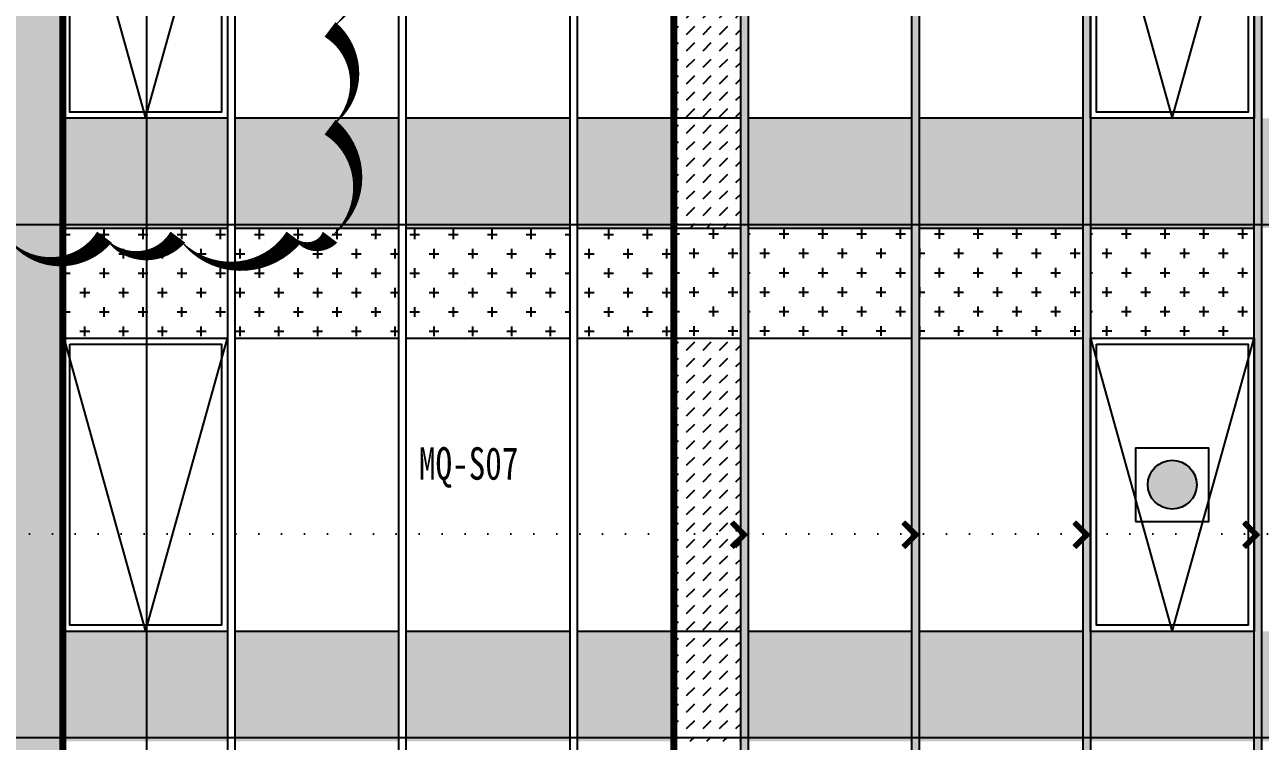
# Model space of a CAD drawing. Extents: x -863035 to 270371, y -8918 to 240488.
# Drawn here: x -353077 to -342968, y 156126 to 161991 of the extents above; entities that cross this region are included whole.
import ezdxf

# ---------------------------------------------------------------- set-up
doc = ezdxf.new("R2010")
doc.units = 0
doc.header["$LTSCALE"] = 1000
doc.header["$MEASUREMENT"] = 0
doc.linetypes.add('109-34 轴网$0$L1$0$$AUDIT_BAD_LTYPE1', pattern=[0])
doc.linetypes.add('DOT2', pattern=[0.125, 0, -0.125])
for name, color, linetype in [('01-标注_符号', 200, 'Continuous'), ('05-填充_156', 156, 'Continuous'), ('05-填充_18', 18, 'Continuous'), ('05-填充_天正', 26, 'Continuous'), ('A-C_窗', 140, 'Continuous'), ('A-SE-MAT', 9, 'Continuous'), ('D_铝板', 181, 'Continuous'), ('E-立面', 255, 'Continuous'), ('E-立面轮廓', 241, 'Continuous')]:
    doc.layers.add(name, color=color, linetype=linetype)
doc.layers.add('04-不打印_辅助线', color=165, linetype='Continuous', plot=False)
doc.layers.add('DIM_MODI', color=6, linetype='Continuous', plot=False)
doc.styles.add('_TCH_LABEL', font='', dxfattribs={"width": 0.75})
doc.styles.add('logo-3', font='', dxfattribs={"width": 0.8})
doc.styles.get('_TCH_LABEL').set_extended_font_data('SimSun')
doc.styles.get('logo-3').set_extended_font_data('SimSun')
doc.dimstyles.new('副本 ISO-1', dxfattribs={"dimtxt": 2.5, "dimasz": 1.5, "dimexe": 1.25, "dimexo": 0.625, "dimtad": 1, "dimdec": 0, "dimtxsty": 'logo-3', "dimblk": 'ARCHTICK', "dimcen": 2.5, "dimdle": 1, "dimadec": 0, "dimazin": 0, "dimtfac": 1, "dimtdec": 0, "dimtix": 1, "dimtmove": 0, "dimatfit": 3, "dimldrblk": 'AR', "dimfxl": 0, "dimarcsym": 0})
pattern_1 = [(0, (-479618.61, -68320.96), (158.75, 158.75), [79.375, -238.125]), (90, (-479578.92, -68360.65), (-158.75, 158.75), [79.375, -238.125])]

# ---------------------------------------------------------------- blocks, each defined once
blk = doc.blocks.new('消防救援窗口标志')
at = {"layer": 'A-SE-MAT'}
h = blk.add_hatch(color=1, dxfattribs=at)
h.dxf.hatch_style = 1
edge = h.paths.add_edge_path()
edge.add_arc((1413360, -341824), 200, 0, 360)
at = {"layer": 'A-SE-MAT', "color": 1}
blk.add_lwpolyline([(1413060, -342124), (1413660, -342124), (1413660, -341524), (1413060, -341524)], close=True, dxfattribs=at)
blk.add_circle((1413360, -341824), 200, dxfattribs=at)
blk = doc.blocks.new('*U23')
at = {"layer": '05-填充_18'}
h = blk.add_hatch(color=256, dxfattribs=at)
h.dxf.hatch_style = 1
h.paths.add_polyline_path([(60, -15050), (0, -15050), (0, 310), (60, 310)])
blk.add_lwpolyline([(60, -15050), (0, -15050), (0, 310), (60, 310)], close=True)
blk = doc.blocks.new('A$C2DDF4F07')
at = {"layer": 'A-C_窗'}
for points in [[(0, 2400), (1340, 2400), (1340, 0), (0, 0)], [(50, 2350), (1290, 2350), (1290, 50), (50, 50)]]:
    blk.add_lwpolyline(points, close=True, dxfattribs=at)
blk.add_lwpolyline([(0, 2400), (670, 0), (1340, 2400)], dxfattribs=at)
blk = doc.blocks.new('_ArchTick')
at = {"color": 0, "linetype": 'ByBlock', "const_width": 0.4}
blk.add_lwpolyline([(-0.5, -0.5), (0.5, 0.5)], dxfattribs=at)
blk = doc.blocks.new('*X7')
at = {"color": 0}
for p, q in [((-1012.3116, 1692.7221), (-1012.3116, 1692.7226)), ((-1012.3115, 1692.7227), (-1012.2838, 1692.7227)), ((-1012.3111, 1692.7217), (-1012.2828, 1692.7217)), ((-1012.3106, 1692.7211), (-1012.3106, 1692.7236)), ((-1012.3105, 1692.7237), (-1012.2848, 1692.7237)), ((-1012.3101, 1692.7207), (-1012.2818, 1692.7207)), ((-1012.3096, 1692.7201), (-1012.3096, 1692.7246)), ((-1012.3095, 1692.7247), (-1012.2858, 1692.7247)), ((-1012.3091, 1692.7197), (-1012.2808, 1692.7197)), ((-1012.3086, 1692.7191), (-1012.3086, 1692.7256)), ((-1012.3085, 1692.7257), (-1012.2868, 1692.7257)), ((-1012.3081, 1692.7187), (-1012.2798, 1692.7187)), ((-1012.3076, 1692.7181), (-1012.3076, 1692.7266)), ((-1012.3075, 1692.7267), (-1012.2878, 1692.7267)), ((-1012.3071, 1692.7177), (-1012.2788, 1692.7177)), ((-1012.3066, 1692.7171), (-1012.3066, 1692.7276)), ((-1012.3065, 1692.7277), (-1012.2888, 1692.7277)), ((-1012.3061, 1692.7167), (-1012.2778, 1692.7167)), ((-1012.3056, 1692.7161), (-1012.3056, 1692.7286)), ((-1012.3055, 1692.7287), (-1012.2898, 1692.7287)), ((-1012.3051, 1692.7157), (-1012.2768, 1692.7157)), ((-1012.3046, 1692.7151), (-1012.3046, 1692.7296)), ((-1012.3045, 1692.7297), (-1012.2908, 1692.7297)), ((-1012.3041, 1692.7147), (-1012.2758, 1692.7147)), ((-1012.3036, 1692.7141), (-1012.3036, 1692.7306)), ((-1012.3035, 1692.7307), (-1012.2918, 1692.7307)), ((-1012.3031, 1692.7137), (-1012.2748, 1692.7137)), ((-1012.3026, 1692.7131), (-1012.3026, 1692.7316)), ((-1012.3025, 1692.7317), (-1012.2928, 1692.7317)), ((-1012.3021, 1692.7127), (-1012.2738, 1692.7127)), ((-1012.3016, 1692.7121), (-1012.3016, 1692.7326)), ((-1012.3015, 1692.7327), (-1012.2938, 1692.7327)), ((-1012.3011, 1692.7117), (-1012.2728, 1692.7117)), ((-1012.3006, 1692.7111), (-1012.3006, 1692.7336)), ((-1012.3005, 1692.7337), (-1012.2948, 1692.7337)), ((-1012.3001, 1692.7107), (-1012.2718, 1692.7107)), ((-1012.2996, 1692.7101), (-1012.2996, 1692.7346)), ((-1012.2995, 1692.7347), (-1012.2958, 1692.7347)), ((-1012.2991, 1692.7097), (-1012.2708, 1692.7097)), ((-1012.2986, 1692.7091), (-1012.2986, 1692.7356)), ((-1012.2985, 1692.7357), (-1012.2968, 1692.7357)), ((-1012.2981, 1692.7087), (-1012.2698, 1692.7087)), ((-1012.2976, 1692.7081), (-1012.2976, 1692.7364)), ((-1012.2971, 1692.7077), (-1012.2688, 1692.7077)), ((-1012.2966, 1692.7071), (-1012.2966, 1692.7354)), ((-1012.2961, 1692.7067), (-1012.2678, 1692.7067)), ((-1012.2956, 1692.7061), (-1012.2956, 1692.7344)), ((-1012.2951, 1692.7057), (-1012.2668, 1692.7057)), ((-1012.2946, 1692.7051), (-1012.2946, 1692.7334)), ((-1012.2941, 1692.7047), (-1012.2658, 1692.7047)), ((-1012.2936, 1692.7041), (-1012.2936, 1692.7324)), ((-1012.2931, 1692.7037), (-1012.2648, 1692.7037)), ((-1012.2926, 1692.7031), (-1012.2926, 1692.7314)), ((-1012.2921, 1692.7027), (-1012.2638, 1692.7027)), ((-1012.2916, 1692.7021), (-1012.2916, 1692.7304)), ((-1012.2911, 1692.7017), (-1012.2628, 1692.7017)), ((-1012.2906, 1692.7011), (-1012.2906, 1692.7294)), ((-1012.2901, 1692.7007), (-1012.2618, 1692.7007)), ((-1012.2896, 1692.7001), (-1012.2896, 1692.7284)), ((-1012.2891, 1692.6997), (-1012.2608, 1692.6997)), ((-1012.2886, 1692.6991), (-1012.2886, 1692.7274)), ((-1012.2881, 1692.6987), (-1012.2598, 1692.6987)), ((-1012.2876, 1692.6981), (-1012.2876, 1692.7264)), ((-1012.2871, 1692.6977), (-1012.2588, 1692.6977)), ((-1012.2866, 1692.6971), (-1012.2866, 1692.7254)), ((-1012.2861, 1692.6967), (-1012.2578, 1692.6967)), ((-1012.2856, 1692.6961), (-1012.2856, 1692.7244)), ((-1012.2851, 1692.6957), (-1012.2568, 1692.6957)), ((-1012.2846, 1692.6951), (-1012.2846, 1692.7234)), ((-1012.2841, 1692.6947), (-1012.2558, 1692.6947)), ((-1012.2836, 1692.6941), (-1012.2836, 1692.7224)), ((-1012.2831, 1692.6937), (-1012.2548, 1692.6937)), ((-1012.2826, 1692.6931), (-1012.2826, 1692.7214)), ((-1012.2821, 1692.6927), (-1012.2538, 1692.6927)), ((-1012.2816, 1692.6921), (-1012.2816, 1692.7204)), ((-1012.2811, 1692.6917), (-1012.2528, 1692.6917)), ((-1012.2806, 1692.6911), (-1012.2806, 1692.7194)), ((-1012.2801, 1692.6907), (-1012.2518, 1692.6907)), ((-1012.2796, 1692.6901), (-1012.2796, 1692.7184)), ((-1012.2791, 1692.6897), (-1012.2508, 1692.6897)), ((-1012.2786, 1692.6891), (-1012.2786, 1692.7174)), ((-1012.2781, 1692.6887), (-1012.2498, 1692.6887)), ((-1012.2776, 1692.6881), (-1012.2776, 1692.7164)), ((-1012.2771, 1692.6877), (-1012.2488, 1692.6877)), ((-1012.2766, 1692.6871), (-1012.2766, 1692.7154)), ((-1012.2761, 1692.6867), (-1012.2478, 1692.6867)), ((-1012.2756, 1692.6861), (-1012.2756, 1692.7144)), ((-1012.2751, 1692.6857), (-1012.2468, 1692.6857)), ((-1012.2746, 1692.6851), (-1012.2746, 1692.7134)), ((-1012.2741, 1692.6847), (-1012.2458, 1692.6847)), ((-1012.2736, 1692.6841), (-1012.2736, 1692.7124)), ((-1012.2726, 1692.6831), (-1012.2726, 1692.7114)), ((-1012.2716, 1692.6821), (-1012.2716, 1692.7104)), ((-1012.2706, 1692.6811), (-1012.2706, 1692.7094)), ((-1012.2696, 1692.6801), (-1012.2696, 1692.7084)), ((-1012.2686, 1692.6791), (-1012.2686, 1692.7074)), ((-1012.2676, 1692.6781), (-1012.2676, 1692.7064)), ((-1012.2666, 1692.6771), (-1012.2666, 1692.7054)), ((-1012.2656, 1692.6761), (-1012.2656, 1692.7044)), ((-1012.2646, 1692.6751), (-1012.2646, 1692.7034)), ((-1012.2636, 1692.6741), (-1012.2636, 1692.7024)), ((-1012.2626, 1692.6731), (-1012.2626, 1692.7014)), ((-1012.2616, 1692.6721), (-1012.2616, 1692.7004)), ((-1012.2606, 1692.6711), (-1012.2606, 1692.6994)), ((-1012.2596, 1692.6701), (-1012.2596, 1692.6984)), ((-1012.2586, 1692.6424), (-1012.2586, 1692.6974)), ((-1012.2576, 1692.6434), (-1012.2576, 1692.6964)), ((-1012.2566, 1692.6444), (-1012.2566, 1692.6954)), ((-1012.2556, 1692.6454), (-1012.2556, 1692.6944)), ((-1012.2546, 1692.6464), (-1012.2546, 1692.6934)), ((-1012.2536, 1692.6474), (-1012.2536, 1692.6924)), ((-1012.2526, 1692.6484), (-1012.2526, 1692.6914)), ((-1012.2516, 1692.6494), (-1012.2516, 1692.6904)), ((-1012.2506, 1692.6504), (-1012.2506, 1692.6894)), ((-1012.2496, 1692.6514), (-1012.2496, 1692.6884)), ((-1012.2486, 1692.6524), (-1012.2486, 1692.6874)), ((-1012.2476, 1692.6534), (-1012.2476, 1692.6864)), ((-1012.2466, 1692.6544), (-1012.2466, 1692.6854)), ((-1012.2456, 1692.6554), (-1012.2456, 1692.6844)), ((-1012.3076, 1692.6217), (-1012.2793, 1692.6217)), ((-1012.3076, 1692.6132), (-1012.3076, 1692.6217)), ((-1012.3066, 1692.6227), (-1012.2783, 1692.6227)), ((-1012.3066, 1692.6122), (-1012.3066, 1692.6227)), ((-1012.3056, 1692.6237), (-1012.2773, 1692.6237)), ((-1012.3056, 1692.6112), (-1012.3056, 1692.6237)), ((-1012.3046, 1692.6247), (-1012.2763, 1692.6247)), ((-1012.3046, 1692.6102), (-1012.3046, 1692.6247)), ((-1012.3036, 1692.6257), (-1012.2753, 1692.6257)), ((-1012.3036, 1692.6092), (-1012.3036, 1692.6257)), ((-1012.3026, 1692.6267), (-1012.2743, 1692.6267)), ((-1012.3026, 1692.6082), (-1012.3026, 1692.6267)), ((-1012.3016, 1692.6277), (-1012.2733, 1692.6277)), ((-1012.3016, 1692.6072), (-1012.3016, 1692.6277)), ((-1012.3006, 1692.6287), (-1012.2723, 1692.6287)), ((-1012.3006, 1692.6062), (-1012.3006, 1692.6287)), ((-1012.2996, 1692.6297), (-1012.2713, 1692.6297)), ((-1012.2996, 1692.6052), (-1012.2996, 1692.6297)), ((-1012.2986, 1692.6307), (-1012.2703, 1692.6307)), ((-1012.2986, 1692.6042), (-1012.2986, 1692.6307)), ((-1012.2976, 1692.6317), (-1012.2693, 1692.6317)), ((-1012.2976, 1692.6034), (-1012.2976, 1692.6317)), ((-1012.2966, 1692.6327), (-1012.2683, 1692.6327)), ((-1012.2966, 1692.6044), (-1012.2966, 1692.6327)), ((-1012.2956, 1692.6337), (-1012.2673, 1692.6337)), ((-1012.2956, 1692.6054), (-1012.2956, 1692.6337)), ((-1012.2946, 1692.6347), (-1012.2663, 1692.6347)), ((-1012.2946, 1692.6064), (-1012.2946, 1692.6347)), ((-1012.2936, 1692.6357), (-1012.2653, 1692.6357)), ((-1012.2936, 1692.6074), (-1012.2936, 1692.6357)), ((-1012.2926, 1692.6367), (-1012.2643, 1692.6367)), ((-1012.2926, 1692.6084), (-1012.2926, 1692.6367)), ((-1012.2916, 1692.6377), (-1012.2633, 1692.6377)), ((-1012.2916, 1692.6094), (-1012.2916, 1692.6377)), ((-1012.2906, 1692.6387), (-1012.2623, 1692.6387)), ((-1012.2906, 1692.6104), (-1012.2906, 1692.6387)), ((-1012.2896, 1692.6397), (-1012.2613, 1692.6397)), ((-1012.2896, 1692.6114), (-1012.2896, 1692.6397)), ((-1012.2886, 1692.6407), (-1012.2603, 1692.6407)), ((-1012.2886, 1692.6124), (-1012.2886, 1692.6407)), ((-1012.2876, 1692.6417), (-1012.2593, 1692.6417)), ((-1012.2876, 1692.6134), (-1012.2876, 1692.6417)), ((-1012.2866, 1692.6427), (-1012.2583, 1692.6427)), ((-1012.2866, 1692.6144), (-1012.2866, 1692.6427)), ((-1012.2856, 1692.6437), (-1012.2573, 1692.6437)), ((-1012.2856, 1692.6154), (-1012.2856, 1692.6437)), ((-1012.2846, 1692.6447), (-1012.2563, 1692.6447)), ((-1012.2846, 1692.6164), (-1012.2846, 1692.6447)), ((-1012.2836, 1692.6457), (-1012.2553, 1692.6457)), ((-1012.2836, 1692.6174), (-1012.2836, 1692.6457)), ((-1012.2826, 1692.6467), (-1012.2543, 1692.6467)), ((-1012.2826, 1692.6184), (-1012.2826, 1692.6467)), ((-1012.2816, 1692.6477), (-1012.2533, 1692.6477)), ((-1012.2816, 1692.6194), (-1012.2816, 1692.6477)), ((-1012.2806, 1692.6487), (-1012.2523, 1692.6487)), ((-1012.2806, 1692.6204), (-1012.2806, 1692.6487)), ((-1012.2796, 1692.6497), (-1012.2513, 1692.6497)), ((-1012.2796, 1692.6214), (-1012.2796, 1692.6497)), ((-1012.2786, 1692.6507), (-1012.2503, 1692.6507)), ((-1012.2786, 1692.6224), (-1012.2786, 1692.6507)), ((-1012.2776, 1692.6517), (-1012.2493, 1692.6517)), ((-1012.2776, 1692.6234), (-1012.2776, 1692.6517)), ((-1012.2766, 1692.6527), (-1012.2483, 1692.6527)), ((-1012.2766, 1692.6244), (-1012.2766, 1692.6527)), ((-1012.2756, 1692.6537), (-1012.2473, 1692.6537)), ((-1012.2756, 1692.6254), (-1012.2756, 1692.6537)), ((-1012.2746, 1692.6547), (-1012.2463, 1692.6547)), ((-1012.2746, 1692.6264), (-1012.2746, 1692.6547)), ((-1012.2736, 1692.6557), (-1012.2453, 1692.6557)), ((-1012.2736, 1692.6274), (-1012.2736, 1692.6557)), ((-1012.2731, 1692.6837), (-1012.2448, 1692.6837)), ((-1012.2726, 1692.6567), (-1012.2443, 1692.6567)), ((-1012.2726, 1692.6284), (-1012.2726, 1692.6567)), ((-1012.2721, 1692.6827), (-1012.2438, 1692.6827)), ((-1012.2716, 1692.6577), (-1012.2433, 1692.6577)), ((-1012.2716, 1692.6294), (-1012.2716, 1692.6577)), ((-1012.2711, 1692.6817), (-1012.2428, 1692.6817)), ((-1012.2706, 1692.6587), (-1012.2423, 1692.6587)), ((-1012.2706, 1692.6304), (-1012.2706, 1692.6587)), ((-1012.2701, 1692.6807), (-1012.2418, 1692.6807)), ((-1012.2696, 1692.6597), (-1012.2413, 1692.6597)), ((-1012.2696, 1692.6314), (-1012.2696, 1692.6597)), ((-1012.2691, 1692.6797), (-1012.2408, 1692.6797)), ((-1012.2686, 1692.6607), (-1012.2403, 1692.6607)), ((-1012.2686, 1692.6324), (-1012.2686, 1692.6607)), ((-1012.2681, 1692.6787), (-1012.2398, 1692.6787)), ((-1012.2676, 1692.6617), (-1012.2393, 1692.6617)), ((-1012.2676, 1692.6334), (-1012.2676, 1692.6617)), ((-1012.2671, 1692.6777), (-1012.2388, 1692.6777)), ((-1012.2666, 1692.6627), (-1012.2383, 1692.6627)), ((-1012.2666, 1692.6344), (-1012.2666, 1692.6627)), ((-1012.2661, 1692.6767), (-1012.2378, 1692.6767)), ((-1012.2656, 1692.6637), (-1012.2373, 1692.6637)), ((-1012.2656, 1692.6354), (-1012.2656, 1692.6637)), ((-1012.2651, 1692.6757), (-1012.2368, 1692.6757)), ((-1012.2646, 1692.6647), (-1012.2363, 1692.6647)), ((-1012.2646, 1692.6364), (-1012.2646, 1692.6647)), ((-1012.2641, 1692.6747), (-1012.2358, 1692.6747)), ((-1012.2636, 1692.6657), (-1012.2353, 1692.6657)), ((-1012.2636, 1692.6374), (-1012.2636, 1692.6657)), ((-1012.2631, 1692.6737), (-1012.2348, 1692.6737)), ((-1012.2626, 1692.6667), (-1012.2343, 1692.6667)), ((-1012.2626, 1692.6384), (-1012.2626, 1692.6667)), ((-1012.2621, 1692.6727), (-1012.2338, 1692.6727)), ((-1012.2616, 1692.6677), (-1012.2333, 1692.6677)), ((-1012.2616, 1692.6394), (-1012.2616, 1692.6677)), ((-1012.2611, 1692.6717), (-1012.2328, 1692.6717)), ((-1012.2606, 1692.6687), (-1012.2323, 1692.6687)), ((-1012.2606, 1692.6404), (-1012.2606, 1692.6687)), ((-1012.2601, 1692.6707), (-1012.2318, 1692.6707)), ((-1012.2596, 1692.6697), (-1012.2313, 1692.6697)), ((-1012.2596, 1692.6414), (-1012.2596, 1692.6697)), ((-1012.2446, 1692.6564), (-1012.2446, 1692.6834)), ((-1012.2436, 1692.6574), (-1012.2436, 1692.6824)), ((-1012.2426, 1692.6584), (-1012.2426, 1692.6814)), ((-1012.2416, 1692.6594), (-1012.2416, 1692.6804)), ((-1012.2406, 1692.6604), (-1012.2406, 1692.6794)), ((-1012.2396, 1692.6614), (-1012.2396, 1692.6784)), ((-1012.2386, 1692.6624), (-1012.2386, 1692.6774)), ((-1012.2376, 1692.6634), (-1012.2376, 1692.6764)), ((-1012.2366, 1692.6644), (-1012.2366, 1692.6754)), ((-1012.2356, 1692.6654), (-1012.2356, 1692.6744)), ((-1012.2346, 1692.6664), (-1012.2346, 1692.6734)), ((-1012.2336, 1692.6674), (-1012.2336, 1692.6724)), ((-1012.2326, 1692.6684), (-1012.2326, 1692.6714)), ((-1012.2316, 1692.6694), (-1012.2316, 1692.6704)), ((-1012.3116, 1692.6177), (-1012.2833, 1692.6177)), ((-1012.3116, 1692.6172), (-1012.3116, 1692.6177)), ((-1012.3111, 1692.6167), (-1012.2843, 1692.6167)), ((-1012.3106, 1692.6187), (-1012.2823, 1692.6187)), ((-1012.3106, 1692.6162), (-1012.3106, 1692.6187)), ((-1012.3101, 1692.6157), (-1012.2853, 1692.6157)), ((-1012.3096, 1692.6197), (-1012.2813, 1692.6197)), ((-1012.3096, 1692.6152), (-1012.3096, 1692.6197)), ((-1012.3091, 1692.6147), (-1012.2863, 1692.6147)), ((-1012.3086, 1692.6207), (-1012.2803, 1692.6207)), ((-1012.3086, 1692.6142), (-1012.3086, 1692.6207)), ((-1012.3081, 1692.6137), (-1012.2873, 1692.6137)), ((-1012.3071, 1692.6127), (-1012.2883, 1692.6127)), ((-1012.3061, 1692.6117), (-1012.2893, 1692.6117)), ((-1012.3051, 1692.6107), (-1012.2903, 1692.6107)), ((-1012.3041, 1692.6097), (-1012.2913, 1692.6097)), ((-1012.3031, 1692.6087), (-1012.2923, 1692.6087)), ((-1012.3021, 1692.6077), (-1012.2933, 1692.6077)), ((-1012.3011, 1692.6067), (-1012.2943, 1692.6067)), ((-1012.3001, 1692.6057), (-1012.2953, 1692.6057)), ((-1012.2991, 1692.6047), (-1012.2963, 1692.6047)), ((-1012.2981, 1692.6037), (-1012.2973, 1692.6037))]:
    blk.add_line(p, q, dxfattribs=at)
blk = doc.blocks.new('A-ARROW')
blk.add_lwpolyline([(0.0808, 0.0525), (0.0666, 0.0666), (0, 0), (0.0666, -0.0666), (0.0808, -0.0525), (0.0283, 0)], close=True)
at = {"rotation": 180}
blk.add_blockref('*X7', (-1012.2311, 1692.6699), dxfattribs=at)
blk = doc.blocks.new('AR')
at = {"xscale": -21.59999999986031, "yscale": 21.59999999999127, "zscale": 21.6, "rotation": 359.9999997162888}
blk.add_blockref('A-ARROW', (0, 0), dxfattribs=at)
blk = doc.blocks.new('jyhdrtjy')
at = {"layer": '05-填充_156'}
h = blk.add_hatch(dxfattribs=at)
h.set_pattern_fill('DASH', color=256, scale=100, angle=45)
h.set_pattern_definition([(45, (-481018.61, -64120.96), (1e-14, 134.703842), [95.25, -95.25])])
h.paths.add_polyline_path([(49297.8, -7548.3), (48727.8, -7548.3), (48727.8, -10848.3), (49297.8, -10848.3)])
h = blk.add_hatch(dxfattribs=at)
h.set_pattern_fill('CROSS', color=136, scale=100)
h.set_pattern_definition([(0, (396515.96, -176274.53), (158.75, 158.75), [79.375, -238.125]), (90, (396555.65, -176314.22), (-158.75, 158.75), [79.375, -238.125])])
h.paths.add_polyline_path([(45157.8, -10848.3), (46497.8, -10848.3), (46497.8, -11748.3), (45157.8, -11748.3)])
h.paths.add_polyline_path([(43757.8, -11748.3), (45097.8, -11748.3), (45097.8, -10848.3), (43757.8, -10848.3)])
h.paths.add_polyline_path([(46557.8, -11748.3), (47897.8, -11748.3), (47897.8, -10848.3), (46557.8, -10848.3)])
h.paths.add_polyline_path([(47957.8, -11748.3), (48727.8, -11748.3), (48727.8, -10848.3), (47957.8, -10848.3)])
h = blk.add_hatch(dxfattribs=at)
h.set_pattern_fill('CROSS', color=136, scale=100)
h.set_pattern_definition([(0, (-482418.61, -68320.96), (158.75, 158.75), [79.375, -238.125]), (90, (-482378.92, -68360.65), (-158.75, 158.75), [79.375, -238.125])])
h.paths.add_polyline_path([(49297.8, -10848.3), (48727.8, -10848.3), (48727.8, -11748.3), (49297.8, -11748.3)])
h = blk.add_hatch(dxfattribs=at)
h.set_pattern_fill('CROSS', color=136, scale=100)
h.set_pattern_definition(pattern_1)
h.paths.add_polyline_path([(50697.8, -10848.3), (49357.8, -10848.3), (49357.8, -11748.3), (50697.8, -11748.3)])
h = blk.add_hatch(dxfattribs=at)
h.set_pattern_fill('CROSS', color=136, scale=100)
h.set_pattern_definition(pattern_1)
h.paths.add_polyline_path([(52097.8, -10848.3), (50757.8, -10848.3), (50757.8, -11748.3), (52097.8, -11748.3)])
h = blk.add_hatch(dxfattribs=at)
h.set_pattern_fill('CROSS', color=136, scale=100)
h.set_pattern_definition([(0, (-476818.61, -68320.96), (158.75, 158.75), [79.375, -238.125]), (90, (-476778.92, -68360.65), (-158.75, 158.75), [79.375, -238.125])])
h.paths.add_polyline_path([(53497.8, -10848.3), (52157.8, -10848.3), (52157.8, -11748.3), (53497.8, -11748.3)])
h = blk.add_hatch(dxfattribs=at)
h.set_pattern_fill('DASH', color=256, scale=100, angle=45)
h.set_pattern_definition([(45, (-481018.61, -68320.96), (1e-14, 134.703842), [95.25, -95.25])])
h.paths.add_polyline_path([(49297.8, -11748.3), (48727.8, -11748.3), (48727.8, -15048.3), (49297.8, -15048.3)])
at = {"layer": '05-填充_18'}
h = blk.add_hatch(color=256, dxfattribs=at)
h.dxf.hatch_style = 1
h.paths.add_polyline_path([(43727.8, -5318.3), (43127.8, -5318.3), (43127.8, -20178.3), (43727.8, -20178.3)])
at = {"layer": '05-填充_天正'}
h = blk.add_hatch(dxfattribs=at)
h.set_pattern_fill('AR-CONC', color=256, scale=200)
h.set_pattern_definition([(50, (396515.96, -166974.53), (364.36934, -31.87817), [38.1, -419.1]), (355, (396515.96, -166974.53), (-70.48565, 382.1133), [30.48, -335.28]), (100.451, (396546.32, -166977.2), (293.885, 350.23338), [32.38, -356.18]), (46.1842, (396515.96, -166872.93), (542.1581, -84.08466), [57.15, -628.65]), (96.6356, (396561.14, -166879.94), (474.8085, 494.8511), [48.57, -534.27]), (351.184, (396515.96, -166872.93), (474.8092, 494.8502), [45.72, -502.92]), (21, (396566.76, -166898.33), (303.22976, -204.53104), [38.1, -419.1]), (326, (396566.76, -166898.33), (123.60406, 368.37593), [30.48, -335.28]), (71.4514, (396592.03, -166915.38), (426.83298, 163.84572), [32.38, -356.18]), (37.5, (396515.96, -166974.53), (6.177207, 169.110078), [0, -331.216, 0, -340.36, 0, -336.55]), (7.5, (396515.96, -166974.53), (133.639325, 200.36115), [0, -194.056, 0, -323.596, 0, -128.27]), (327.5, (396402.68, -166974.53), (271.18119, -11.45749), [0, -127, 0, -396.24, 0, -525.78]), (317.5, (396351.88, -166974.53), (296.25836, 50.85298), [0, -165.1, 0, -263.144, 0, -373.38])])
h.paths.add_polyline_path([(59157.8, -10848.3), (59927.8, -10848.3), (59927.8, -9948.3), (59157.8, -9948.3)])
h.paths.add_polyline_path([(57757.8, -10848.3), (59097.8, -10848.3), (59097.8, -9948.3), (57757.8, -9948.3)])
h.paths.add_polyline_path([(53557.8, -9948.3), (54897.8, -9948.3), (54897.8, -10848.3), (53557.8, -10848.3)])
h.paths.add_polyline_path([(52157.8, -10848.3), (53497.8, -10848.3), (53497.8, -9948.3), (52157.8, -9948.3)])
h.paths.add_polyline_path([(50757.8, -9948.3), (52097.8, -9948.3), (52097.8, -10848.3), (50757.8, -10848.3)])
h.paths.add_polyline_path([(49357.8, -10848.3), (50697.8, -10848.3), (50697.8, -9948.3), (49357.8, -9948.3)])
h.paths.add_polyline_path([(47957.8, -10848.3), (48727.8, -10848.3), (48727.8, -9948.3), (47957.8, -9948.3)])
h.paths.add_polyline_path([(46557.8, -9948.3), (47897.8, -9948.3), (47897.8, -10848.3), (46557.8, -10848.3)])
h.paths.add_polyline_path([(45157.8, -10848.3), (46497.8, -10848.3), (46497.8, -9948.3), (45157.8, -9948.3)])
h.paths.add_polyline_path([(43757.8, -10848.3), (45097.8, -10848.3), (45097.8, -9948.3), (43757.8, -9948.3)])
h.paths.add_polyline_path([(42357.8, -9948.3), (43127.8, -9948.3), (43127.8, -10848.3), (42357.8, -10848.3)])
h.paths.add_polyline_path([(40957.8, -10848.3), (42297.8, -10848.3), (42297.8, -9948.3), (40957.8, -9948.3)])
h.paths.add_polyline_path([(36757.8, -10848.3), (38097.8, -10848.3), (38097.8, -9948.3), (36757.8, -9948.3)])
h.paths.add_polyline_path([(35357.8, -9948.3), (36697.8, -9948.3), (36697.8, -10848.3), (35357.8, -10848.3)])
h.paths.add_polyline_path([(33957.8, -10848.3), (35297.8, -10848.3), (35297.8, -9948.3), (33957.8, -9948.3)])
h.paths.add_polyline_path([(32557.8, -9948.3), (33897.8, -9948.3), (33897.8, -10848.3), (32557.8, -10848.3)])
h.paths.add_polyline_path([(32127.8, -10848.3), (32497.8, -10848.3), (32497.8, -9948.3), (32127.8, -9948.3)])
h.paths.add_polyline_path([(31157.8, -10848.3), (31927.8, -10848.3), (31927.8, -9948.3), (31157.8, -9948.3)])
h.paths.add_polyline_path([(28357.8, -9948.3), (29697.8, -9948.3), (29697.8, -10848.3), (28357.8, -10848.3)])
h.paths.add_polyline_path([(26957.8, -10848.3), (28297.8, -10848.3), (28297.8, -9948.3), (26957.8, -9948.3)])
h.paths.add_polyline_path([(25557.8, -9948.3), (26897.8, -9948.3), (26897.8, -10848.3), (25557.8, -10848.3)])
h.paths.add_polyline_path([(24157.8, -10848.3), (25497.8, -10848.3), (25497.8, -9948.3), (24157.8, -9948.3)])
h.paths.add_polyline_path([(19957.8, -9948.3), (21297.8, -9948.3), (21297.8, -10848.3), (19957.8, -10848.3)])
h.paths.add_polyline_path([(18557.8, -10848.3), (19897.8, -10848.3), (19897.8, -9948.3), (18557.8, -9948.3)])
h.paths.add_polyline_path([(17157.8, -10848.3), (18497.8, -10848.3), (18497.8, -9948.3), (17157.8, -9948.3)])
h.paths.add_polyline_path([(15757.8, -10848.3), (17097.8, -10848.3), (17097.8, -9948.3), (15757.8, -9948.3)])
h.paths.add_polyline_path([(13527.8, -10848.3), (14297.8, -10848.3), (14297.8, -9948.3), (13527.8, -9948.3)])
h = blk.add_hatch(dxfattribs=at)
h.set_pattern_fill('AR-CONC', color=256, scale=200)
h.set_pattern_definition([(50, (396515.96, -171174.53), (364.36934, -31.87817), [38.1, -419.1]), (355, (396515.96, -171174.53), (-70.48565, 382.1133), [30.48, -335.28]), (100.451, (396546.32, -171177.2), (293.885, 350.23338), [32.38, -356.18]), (46.1842, (396515.96, -171072.93), (542.1581, -84.08466), [57.15, -628.65]), (96.6356, (396561.14, -171079.94), (474.8085, 494.8511), [48.57, -534.27]), (351.184, (396515.96, -171072.93), (474.8092, 494.8502), [45.72, -502.92]), (21, (396566.76, -171098.33), (303.22976, -204.53104), [38.1, -419.1]), (326, (396566.76, -171098.33), (123.60406, 368.37593), [30.48, -335.28]), (71.4514, (396592.03, -171115.38), (426.83298, 163.84572), [32.38, -356.18]), (37.5, (396515.96, -171174.53), (6.177207, 169.110078), [0, -331.216, 0, -340.36, 0, -336.55]), (7.5, (396515.96, -171174.53), (133.639325, 200.36115), [0, -194.056, 0, -323.596, 0, -128.27]), (327.5, (396402.68, -171174.53), (271.18119, -11.45749), [0, -127, 0, -396.24, 0, -525.78]), (317.5, (396351.88, -171174.53), (296.25836, 50.85298), [0, -165.1, 0, -263.144, 0, -373.38])])
h.paths.add_polyline_path([(60127.8, -14148.3), (61327.8, -14148.3), (61327.8, -15048.3), (60127.8, -15048.3)])
h.paths.add_polyline_path([(59157.8, -15048.3), (59927.8, -15048.3), (59927.8, -14148.3), (59157.8, -14148.3)])
h.paths.add_polyline_path([(57757.8, -15048.3), (59097.8, -15048.3), (59097.8, -14148.3), (57757.8, -14148.3)])
h.paths.add_polyline_path([(53557.8, -14148.3), (54897.8, -14148.3), (54897.8, -15048.3), (53557.8, -15048.3)])
h.paths.add_polyline_path([(52157.8, -15048.3), (53497.8, -15048.3), (53497.8, -14148.3), (52157.8, -14148.3)])
h.paths.add_polyline_path([(50757.8, -14148.3), (52097.8, -14148.3), (52097.8, -15048.3), (50757.8, -15048.3)])
h.paths.add_polyline_path([(49357.8, -15048.3), (50697.8, -15048.3), (50697.8, -14148.3), (49357.8, -14148.3)])
h.paths.add_polyline_path([(47957.8, -15048.3), (48727.8, -15048.3), (48727.8, -14148.3), (47957.8, -14148.3)])
h.paths.add_polyline_path([(46557.8, -14148.3), (47897.8, -14148.3), (47897.8, -15048.3), (46557.8, -15048.3)])
h.paths.add_polyline_path([(45157.8, -15048.3), (46497.8, -15048.3), (46497.8, -14148.3), (45157.8, -14148.3)])
h.paths.add_polyline_path([(43757.8, -15048.3), (45097.8, -15048.3), (45097.8, -14148.3), (43757.8, -14148.3)])
h.paths.add_polyline_path([(42357.8, -14148.3), (43127.8, -14148.3), (43127.8, -15048.3), (42357.8, -15048.3)])
h.paths.add_polyline_path([(40957.8, -15048.3), (42297.8, -15048.3), (42297.8, -14148.3), (40957.8, -14148.3)])
h.paths.add_polyline_path([(36757.8, -15048.3), (38097.8, -15048.3), (38097.8, -14148.3), (36757.8, -14148.3)])
h.paths.add_polyline_path([(35357.8, -14148.3), (36697.8, -14148.3), (36697.8, -15048.3), (35357.8, -15048.3)])
h.paths.add_polyline_path([(33957.8, -15048.3), (35297.8, -15048.3), (35297.8, -14148.3), (33957.8, -14148.3)])
h.paths.add_polyline_path([(32557.8, -14148.3), (33897.8, -14148.3), (33897.8, -15048.3), (32557.8, -15048.3)])
h.paths.add_polyline_path([(32127.8, -15048.3), (32497.8, -15048.3), (32497.8, -14148.3), (32127.8, -14148.3)])
h.paths.add_polyline_path([(31157.8, -15048.3), (31927.8, -15048.3), (31927.8, -14148.3), (31157.8, -14148.3)])
h.paths.add_polyline_path([(28357.8, -14148.3), (29697.8, -14148.3), (29697.8, -15048.3), (28357.8, -15048.3)])
h.paths.add_polyline_path([(26957.8, -15048.3), (28297.8, -15048.3), (28297.8, -14148.3), (26957.8, -14148.3)])
h.paths.add_polyline_path([(25557.8, -14148.3), (26897.8, -14148.3), (26897.8, -15048.3), (25557.8, -15048.3)])
h.paths.add_polyline_path([(24157.8, -15048.3), (25497.8, -15048.3), (25497.8, -14148.3), (24157.8, -14148.3)])
h.paths.add_polyline_path([(19957.8, -14148.3), (21297.8, -14148.3), (21297.8, -15048.3), (19957.8, -15048.3)])
h.paths.add_polyline_path([(18557.8, -15048.3), (19897.8, -15048.3), (19897.8, -14148.3), (18557.8, -14148.3)])
h.paths.add_polyline_path([(17157.8, -15048.3), (18497.8, -15048.3), (18497.8, -14148.3), (17157.8, -14148.3)])
h.paths.add_polyline_path([(15757.8, -15048.3), (17097.8, -15048.3), (17097.8, -14148.3), (15757.8, -14148.3)])
h.paths.add_polyline_path([(13527.8, -15048.3), (14297.8, -15048.3), (14297.8, -14148.3), (13527.8, -14148.3)])
h.paths.add_polyline_path([(12957.8, -14148.3), (13327.8, -14148.3), (13327.8, -15048.3), (12957.8, -15048.3)])
h.paths.add_polyline_path([(11557.8, -15048.3), (12897.8, -15048.3), (12897.8, -14148.3), (11557.8, -14148.3)])
h.paths.add_polyline_path([(10727.8, -15048.3), (11497.8, -15048.3), (11497.8, -14148.3), (10727.8, -14148.3)])
at = {"layer": '04-不打印_辅助线'}
for points in [[(6141.3, -10818.3), (66053.6, -10818.3)], [(6141.3, -15018.3), (66053.6, -15018.3)]]:
    blk.add_lwpolyline(points, dxfattribs=at)
at = {"layer": 'A-C_窗'}
for points in [[(45097.8, -3348.3), (45097.8, -20178.3)], [(45157.8, -3348.3), (45157.8, -20178.3)], [(46497.8, -3348.3), (46497.8, -20178.3)], [(46557.8, -3348.3), (46557.8, -20178.3)], [(47897.8, -3348.3), (47897.8, -20178.3)], [(47957.8, -3348.3), (47957.8, -20178.3)], [(45097.8, -9948.3), (43757.8, -9948.3)], [(43757.8, -9948.3), (43757.8, -11748.3)], [(46497.8, -9948.3), (45157.8, -9948.3)], [(47897.8, -9948.3), (46557.8, -9948.3)], [(48727.8, -9948.3), (47957.8, -9948.3)], [(49297.8, -9948.3), (48727.8, -9948.3)], [(50697.8, -9948.3), (49357.8, -9948.3)], [(52097.8, -9948.3), (50757.8, -9948.3)], [(43757.8, -10848.3), (45097.8, -10848.3)], [(45157.8, -10848.3), (46497.8, -10848.3)], [(46557.8, -10848.3), (47897.8, -10848.3)], [(47957.8, -10848.3), (48727.8, -10848.3)], [(48727.8, -10848.3), (49297.8, -10848.3)], [(49357.8, -10848.3), (50697.8, -10848.3)], [(50757.8, -10848.3), (52097.8, -10848.3)], [(52157.8, -10848.3), (53497.8, -10848.3)], [(43757.8, -11748.3), (45097.8, -11748.3)], [(45157.8, -11748.3), (46497.8, -11748.3)], [(46557.8, -11748.3), (47897.8, -11748.3)], [(47957.8, -11748.3), (48727.8, -11748.3)], [(48727.8, -11748.3), (49297.8, -11748.3)], [(49357.8, -11748.3), (50697.8, -11748.3)], [(50757.8, -11748.3), (52097.8, -11748.3)], [(52157.8, -11748.3), (53497.8, -11748.3)], [(45097.8, -14148.3), (43757.8, -14148.3)], [(43757.8, -14148.3), (43757.8, -15948.3)], [(46497.8, -14148.3), (45157.8, -14148.3)], [(47897.8, -14148.3), (46557.8, -14148.3)], [(48727.8, -14148.3), (47957.8, -14148.3)], [(49297.8, -14148.3), (48727.8, -14148.3)], [(50697.8, -14148.3), (49357.8, -14148.3)], [(52097.8, -14148.3), (50757.8, -14148.3)]]:
    blk.add_lwpolyline(points, dxfattribs=at)
at = {"layer": 'E-立面', "linetype": '109-34 轴网$0$L1$0$$AUDIT_BAD_LTYPE1'}
for points in [[(48727.8, -2918.3), (48727.8, -20178.3)], [(32127.8, -5318.3), (43727.8, -5318.3), (43727.8, -20178.3)]]:
    blk.add_lwpolyline(points, dxfattribs=at)
at = {"layer": 'E-立面轮廓', "const_width": 50}
for points in [[(28902.8, -4818.3), (28902.8, -2893.3), (48752.8, -2893.3), (48752.8, -20178.3)], [(32127.8, -5293.3), (43752.8, -5293.3), (43752.8, -20178.3)]]:
    blk.add_lwpolyline(points, dxfattribs=at)
at = {"layer": '01-标注_符号', "color": 51, "linetype": 'DOT2', "ltscale": 1.5, "xscale": 75, "yscale": 75, "zscale": 75}
for p in [(49348, -13357.3), (50751.6, -13357.3), (52150.2, -13357.3), (53538.4, -13357.3)]:
    blk.add_blockref('AR', p, dxfattribs=at)
at = {"layer": 'A-C_窗'}
for p in [(52157.8, -9948.3), (43757.8, -14148.3), (52157.8, -14148.3)]:
    blk.add_blockref('A$C2DDF4F07', p, dxfattribs=at)
at = {"layer": 'D_铝板'}
for p in [(49297.8, -5128.2), (50697.8, -5128.2), (52097.8, -5128.2), (53497.8, -5128.2)]:
    blk.add_blockref('*U23', p, dxfattribs=at)
at = {"layer": '01-标注_符号', "color": 51, "linetype": 'DOT2', "ltscale": 1.5}
blk.add_leader([(61862, -13348.9), (8784.9, -13348.9)], dimstyle='副本 ISO-1', override={"dimasz": 75, "dimtad": 0}, dxfattribs=at)

msp = doc.modelspace()

# ---------------------------------------------------------------- block references
at = {"layer": 'A-SE-MAT'}
msp.add_blockref('消防救援窗口标志', (-1757048.3, 500050.5), dxfattribs=at)

# ---------------------------------------------------------------- next in the draw order: block references
msp.add_blockref('jyhdrtjy', (-396516, 171174.5))

# ---------------------------------------------------------------- next in the draw order: linework, layer by layer
at = {"layer": '01-标注_符号'}
msp.add_line((-352077.4, 147029.4), (-352077.4, 170013.1), dxfattribs=at)
at = {"layer": 'A-C_窗'}
for points in [[(-352758.1, 163626.2), (-351418.1, 163626.2), (-351418.1, 161226.2), (-352758.1, 161226.2)], [(-352708.1, 163576.2), (-351468.1, 163576.2), (-351468.1, 161276.2), (-352708.1, 161276.2)]]:
    msp.add_lwpolyline(points, close=True, dxfattribs=at)
msp.add_lwpolyline([(-352758.1, 163626.2), (-352088.1, 161226.2), (-351418.1, 163626.2)], dxfattribs=at)
at = {"layer": 'DIM_MODI'}
msp.add_lwpolyline([(-353225.1, 164874, 0, 150, 0.5), (-353225.1, 164224, 0, 150, 0.5), (-353225.1, 163474, 0, 150, 0.5), (-353225.1, 162824, 0, 150, 0.5), (-353225.1, 161774, 0, 150, 0.5), (-353225.1, 160874, 0, 150, 0.5), (-353225.1, 160374, 0, 150, 0.5), (-353225.1, 160252.9, 0, 150, 0.5), (-352425.1, 160252.9, 0, 150, 0.5), (-351825.1, 160252.9, 0, 150, 0.5), (-350875.1, 160252.9, 0, 150, 0.5), (-350579.1, 160252.9, 0, 150, 0.5), (-350579.1, 161152.9, 0, 150, 0.5), (-350579.1, 161952.9, 0, 150, 0.5), (-350579.1, 163152.9, 0, 150, 0.5), (-350579.1, 163952.9, 0, 150, 0.5), (-350579.1, 164874, 0, 150, 0.5), (-351179.1, 164874, 0, 150, 0.5), (-352129.1, 164874, 0, 150, 0.5), (-352729.1, 164874, 0, 150, 0.5)], format="xyseb", close=True, dxfattribs=at)

# ---------------------------------------------------------------- next in the draw order: texts
at = {"layer": '01-标注_符号', "color": 7, "style": '_TCH_LABEL', "width": 0.75}
msp.add_text('MQ-S07', height=265.82, dxfattribs=at).set_placement((-349851.5, 158267.4))

doc.saveas('drawing.dxf')
